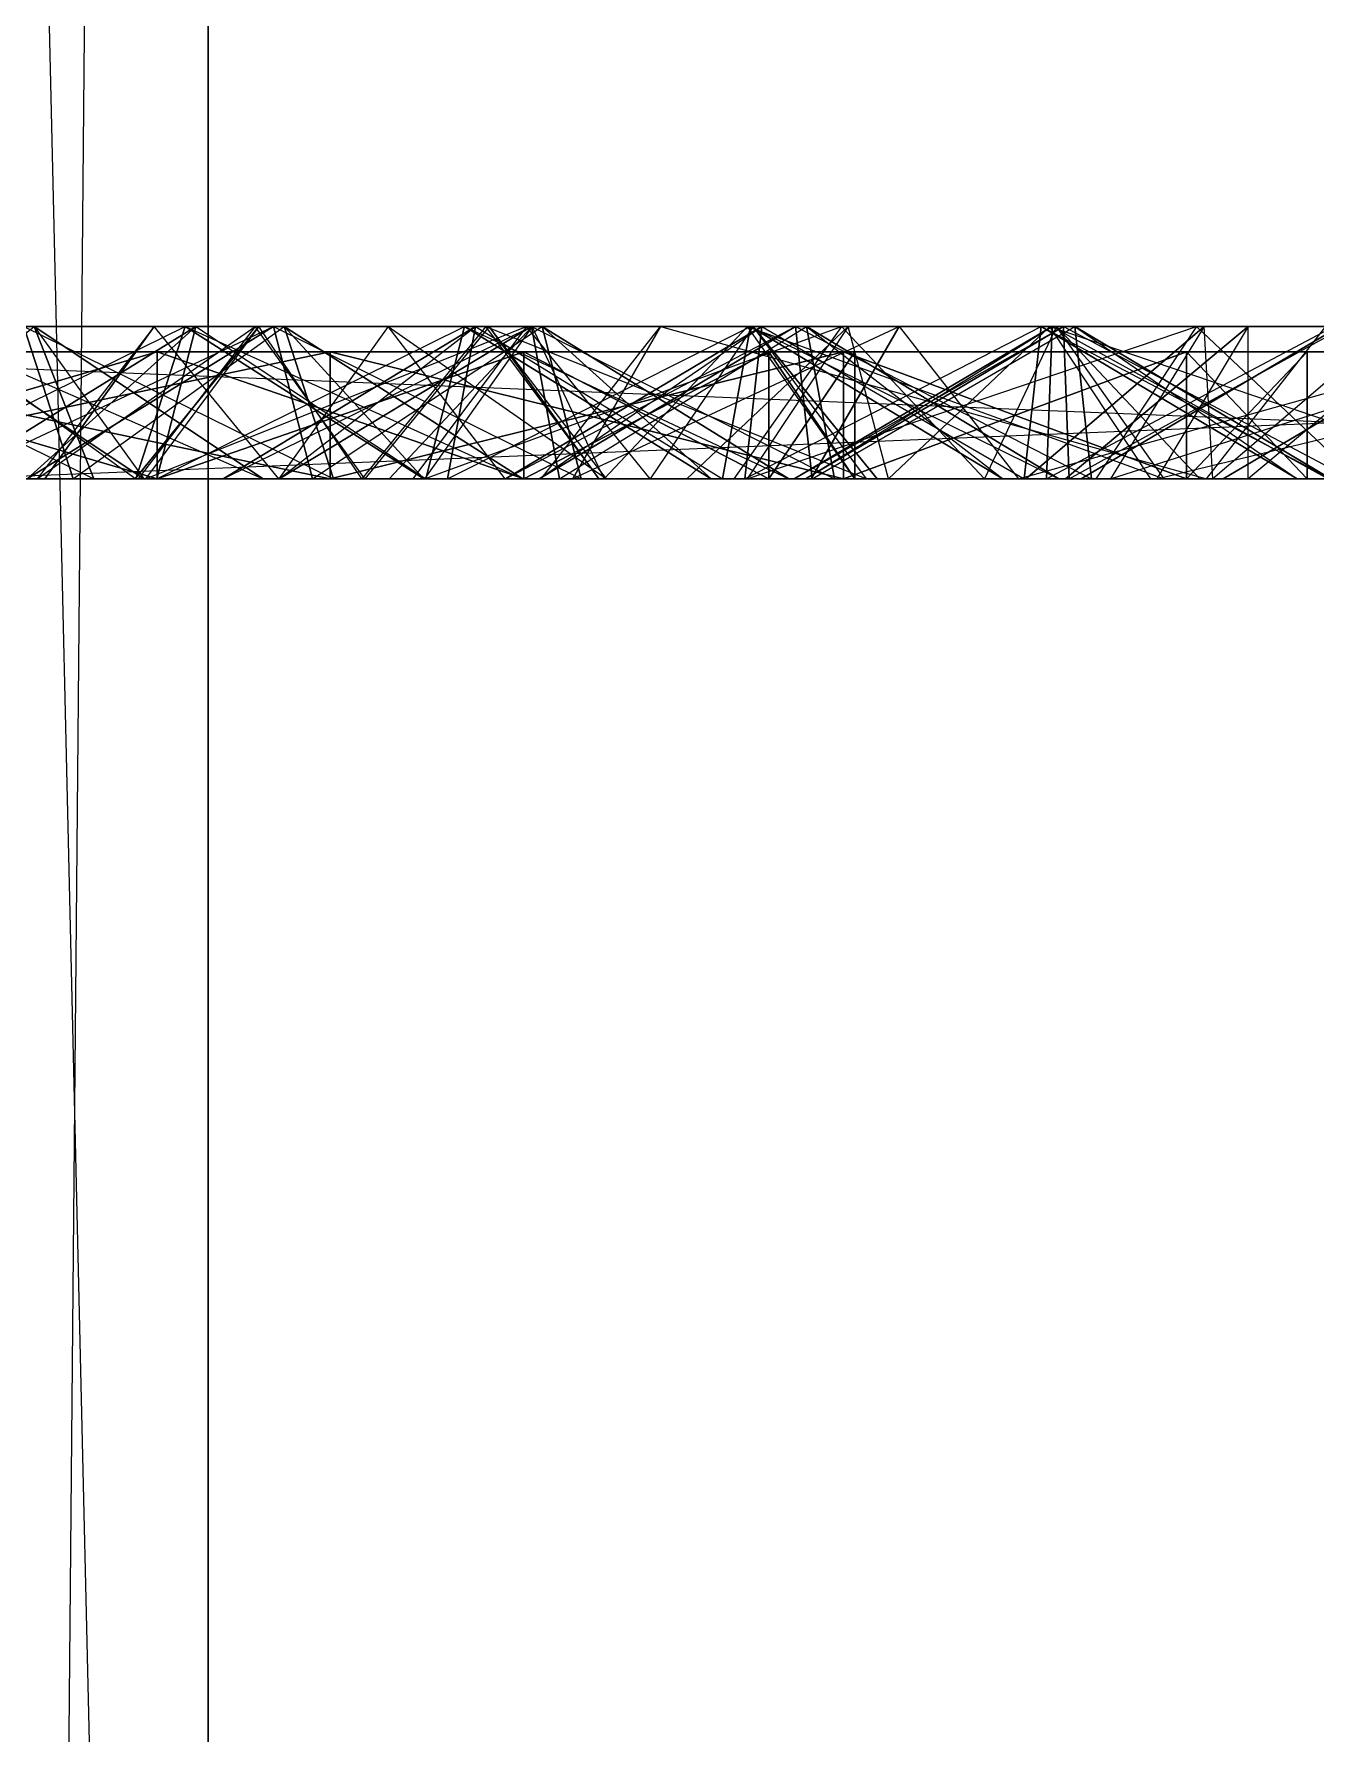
# Model space of a CAD drawing. Extents: x -14.5 to 19.3, y -2 to 15.6.
# Drawn here: x -13.086 to -12.582, y 0.006 to 0.675 of the extents above; entities that cross this region are included whole.
import ezdxf

# ---------------------------------------------------------------- set-up
doc = ezdxf.new("R2010")
doc.units = 0
doc.layers.add('UB3D', color=1, linetype='CONTINUOUS')

msp = doc.modelspace()

# ---------------------------------------------------------------- linework, layer by layer
at = {"layer": 'UB3D', "color": 254}
for points in [[(-13.090401, -2, 5.9342), (-13.208001, 6.15, 5.9342), (-13.017801, -2, 6.0342)], [(-13.208001, 6.15, 5.9342), (-13.017801, -2, 6.0342), (-13.017801, 6.15, 6.0342)], [(-13.017801, -2, 6.1578), (-13.017801, 6.15, 6.1578), (-13.090401, -2, 6.2578)], [(-13.017801, 6.15, 6.1578), (-13.090401, -2, 6.2578), (-13.090401, 6.15, 6.2578)], [(-13.017801, -2, 6.0342), (-13.017801, 6.15, 6.0342), (-13.017801, -2, 6.1578)], [(-13.017801, 6.15, 6.0342), (-13.017801, -2, 6.1578), (-13.017801, 6.15, 6.1578)]]:
    msp.add_3dface(points, dxfattribs=at)
at = {"layer": 'UB3D', "color": 2}
for points in [[(-13.161086, 0.5, -13.455733), (-13.184543, 0.56, -13.500793), (-13.062811, 0.5, -13.506892)], [(-13.184543, 0.56, -13.500793), (-13.062811, 0.5, -13.506892), (-13.086268, 0.56, -13.551952)], [(-13.184543, 0.56, -13.500793), (-13.13318, 0.56, -13.64207), (-13.086268, 0.56, -13.551952)], [(-13.18415, 0.5, -13.5112), (-13.070845, 0.5, -13.503146), (-13.090285, 0.56, -13.550079)], [(-13.184149, 0.5, 1.319197), (-13.090285, 0.56, 1.358077), (-13.070845, 0.5, 1.311145)], [(-13.161087, 0.5, 1.263731), (-13.086269, 0.56, 1.35995), (-13.062812, 0.5, 1.31489)], [(-13.156638, 0.5, 1.495128), (-13.133181, 0.56, 1.450068), (-13.043062, 0.5, 1.496981)], [(-13.13318, 0.56, -13.64207), (-13.156637, 0.5, -13.68713), (-13.043061, 0.5, -13.688983)], [(-13.148605, 0.5, 1.498873), (-13.129165, 0.56, 1.451941), (-13.046246, 0.5, 1.541272)], [(-13.129163, 0.56, -13.643943), (-13.148603, 0.5, -13.690876), (-13.026803, 0.56, -13.686341)], [(-13.148603, 0.5, -13.690876), (-13.026803, 0.56, -13.686341), (-13.046243, 0.5, -13.733274)], [(-13.086269, 0.56, 1.35995), (-13.133181, 0.56, 1.450068), (-12.99615, 0.5, 1.406863)], [(-13.133181, 0.56, 1.450068), (-12.99615, 0.5, 1.406863), (-13.043062, 0.5, 1.496981)], [(-13.13318, 0.56, -13.64207), (-13.086268, 0.56, -13.551952), (-13.043061, 0.5, -13.688983)], [(-13.129165, 0.56, 1.451941), (-13.046246, 0.5, 1.541272), (-13.026806, 0.56, 1.49434)], [(-13.090285, 0.56, 1.358077), (-13.129165, 0.56, 1.451941), (-12.987926, 0.56, 1.400476)], [(-13.129165, 0.56, 1.451941), (-12.987926, 0.56, 1.400476), (-13.026806, 0.56, 1.49434)], [(-13.129163, 0.56, -13.643943), (-13.090285, 0.56, -13.550079), (-13.026803, 0.56, -13.686341)], [(-13.119537, 0.5, 1.465305), (-13.037917, 0.5, 1.544304), (-13.022641, 0.56, 1.495856)], [(-13.088987, 0.5, 1.368409), (-13.119537, 0.5, 1.465305), (-12.992091, 0.56, 1.39896)], [(-13.119537, 0.5, 1.465305), (-12.992091, 0.56, 1.39896), (-13.022641, 0.56, 1.495856)], [(-13.119534, 0.5, -13.657305), (-13.022639, 0.56, -13.687856), (-13.037915, 0.5, -13.736304)], [(-13.119534, 0.5, -13.657305), (-13.088984, 0.5, -13.560411), (-13.022639, 0.56, -13.687856)], [(-13.090285, 0.56, 1.358077), (-13.070845, 0.5, 1.311145), (-12.987926, 0.56, 1.400476)], [(-13.070845, 0.5, -13.503146), (-13.090285, 0.56, -13.550079), (-12.968485, 0.5, -13.545544)], [(-13.090285, 0.56, -13.550079), (-12.968485, 0.5, -13.545544), (-12.987925, 0.56, -13.592477)], [(-13.090285, 0.56, -13.550079), (-13.026803, 0.56, -13.686341), (-12.987925, 0.56, -13.592477)], [(-13.088987, 0.5, 1.368409), (-12.992091, 0.56, 1.39896), (-12.976815, 0.5, 1.350512)], [(-13.088984, 0.5, -13.560411), (-12.976813, 0.5, -13.542514), (-12.992089, 0.56, -13.590962)], [(-13.088984, 0.5, -13.560411), (-13.022639, 0.56, -13.687856), (-12.992089, 0.56, -13.590962)], [(-13.086269, 0.56, 1.35995), (-13.062812, 0.5, 1.31489), (-12.99615, 0.5, 1.406863)], [(-13.062811, 0.5, -13.506892), (-13.086268, 0.56, -13.551952), (-12.996149, 0.5, -13.598865)], [(-13.086268, 0.56, -13.551952), (-13.043061, 0.5, -13.688983), (-12.996149, 0.5, -13.598865)], [(-13.082053, 0.5, 5.116514), (-13.039016, 0.56, 5.024482), (-13.085032, 0.5, 5.002963)], [(-13.039016, 0.56, 5.024482), (-13.085032, 0.5, 5.002963), (-12.999284, 0.56, 4.939519)], [(-13.085032, 0.5, 5.002963), (-12.999284, 0.56, 4.939519), (-13.0453, 0.5, 4.918)], [(-13.082053, 0.5, 5.116514), (-12.990021, 0.5, 5.15955), (-13.039016, 0.56, 5.024482)], [(-13.070845, 0.5, 1.311145), (-12.987926, 0.56, 1.400476), (-12.968486, 0.5, 1.353544)], [(-13.046537, 0.5, 5.025873), (-12.997856, 0.56, 4.936697), (-13.042444, 0.5, 4.912356)], [(-13.046537, 0.5, 5.025873), (-12.957361, 0.5, 5.074553), (-12.997856, 0.56, 4.936697)], [(-13.046246, 0.5, 1.541272), (-13.026806, 0.56, 1.49434), (-12.932942, 0.5, 1.53322)], [(-13.026803, 0.56, -13.686341), (-13.046243, 0.5, -13.733274), (-12.932938, 0.5, -13.72522)], [(-12.999284, 0.56, 4.939519), (-13.0453, 0.5, 4.918), (-12.956247, 0.5, 4.847487)], [(-12.997856, 0.56, 4.936697), (-13.042444, 0.5, 4.912356), (-12.892671, 0.56, 4.744016)], [(-13.042444, 0.5, 4.912356), (-12.892671, 0.56, 4.744016), (-12.937259, 0.5, 4.719675)], [(-12.990021, 0.5, 5.15955), (-13.039016, 0.56, 5.024482), (-12.946984, 0.56, 5.067518)], [(-13.039016, 0.56, 5.024482), (-12.946984, 0.56, 5.067518), (-12.999284, 0.56, 4.939519)], [(-13.037917, 0.5, 1.544304), (-13.022641, 0.56, 1.495856), (-12.932251, 0.5, 1.57762)], [(-13.022639, 0.56, -13.687856), (-13.037915, 0.5, -13.736304), (-12.916974, 0.56, -13.721173)], [(-13.037915, 0.5, -13.736304), (-12.916974, 0.56, -13.721173), (-12.93225, 0.5, -13.769621)], [(-12.987926, 0.56, 1.400476), (-13.026806, 0.56, 1.49434), (-12.894062, 0.5, 1.439356)], [(-13.026806, 0.56, 1.49434), (-12.894062, 0.5, 1.439356), (-12.932942, 0.5, 1.53322)], [(-13.026803, 0.56, -13.686341), (-12.987925, 0.56, -13.592477), (-12.932938, 0.5, -13.72522)], [(-13.022641, 0.56, 1.495856), (-12.932251, 0.5, 1.57762), (-12.916975, 0.56, 1.529172)], [(-12.992091, 0.56, 1.39896), (-13.022641, 0.56, 1.495856), (-12.886425, 0.56, 1.432276)], [(-13.022641, 0.56, 1.495856), (-12.886425, 0.56, 1.432276), (-12.916975, 0.56, 1.529172)], [(-13.022639, 0.56, -13.687856), (-12.992089, 0.56, -13.590962), (-12.916974, 0.56, -13.721173)], [(-13.011884, 0.5, 1.50833), (-12.923689, 0.5, 1.579914), (-12.912694, 0.56, 1.530319)], [(-12.989896, 0.5, 1.40914), (-13.011884, 0.5, 1.50833), (-12.890706, 0.56, 1.431129)], [(-13.011884, 0.5, 1.50833), (-12.890706, 0.56, 1.431129), (-12.912694, 0.56, 1.530319)], [(-13.011883, 0.5, -13.700332), (-12.912693, 0.56, -13.722321), (-12.923688, 0.5, -13.771916)], [(-13.011883, 0.5, -13.700332), (-12.989895, 0.5, -13.601142), (-12.912693, 0.56, -13.722321)], [(-12.946984, 0.56, 5.067518), (-12.999284, 0.56, 4.939519), (-12.907252, 0.56, 4.982555)], [(-12.999284, 0.56, 4.939519), (-12.907252, 0.56, 4.982555), (-12.956247, 0.5, 4.847487)], [(-12.957361, 0.5, 5.074553), (-12.997856, 0.56, 4.936697), (-12.90868, 0.56, 4.985377)], [(-12.997856, 0.56, 4.936697), (-12.90868, 0.56, 4.985377), (-12.892671, 0.56, 4.744016)], [(-12.992091, 0.56, 1.39896), (-12.976815, 0.5, 1.350512), (-12.886425, 0.56, 1.432276)], [(-12.976813, 0.5, -13.542514), (-12.992089, 0.56, -13.590962), (-12.871148, 0.5, -13.575831)], [(-12.992089, 0.56, -13.590962), (-12.871148, 0.5, -13.575831), (-12.886424, 0.56, -13.624279)], [(-12.992089, 0.56, -13.590962), (-12.916974, 0.56, -13.721173), (-12.886424, 0.56, -13.624279)], [(-12.990021, 0.5, 5.15955), (-12.900968, 0.5, 5.089037), (-12.946984, 0.56, 5.067518)], [(-12.989896, 0.5, 1.40914), (-12.890706, 0.56, 1.431129), (-12.879711, 0.5, 1.381534)], [(-12.989895, 0.5, -13.601142), (-12.87971, 0.5, -13.573536), (-12.890705, 0.56, -13.623131)], [(-12.989895, 0.5, -13.601142), (-12.912693, 0.56, -13.722321), (-12.890705, 0.56, -13.623131)], [(-12.987926, 0.56, 1.400476), (-12.968486, 0.5, 1.353544), (-12.894062, 0.5, 1.439356)], [(-12.968485, 0.5, -13.545544), (-12.987925, 0.56, -13.592477), (-12.89406, 0.5, -13.631356)], [(-12.987925, 0.56, -13.592477), (-12.932938, 0.5, -13.72522), (-12.89406, 0.5, -13.631356)], [(-12.976815, 0.5, 1.350512), (-12.886425, 0.56, 1.432276), (-12.871149, 0.5, 1.383828)], [(-12.957361, 0.5, 5.074553), (-12.864092, 0.5, 5.009718), (-12.90868, 0.56, 4.985377)], [(-12.907252, 0.56, 4.982555), (-12.956247, 0.5, 4.847487), (-12.864215, 0.5, 4.890523)], [(-12.900968, 0.5, 5.089037), (-12.946984, 0.56, 5.067518), (-12.861236, 0.5, 5.004074)], [(-12.946984, 0.56, 5.067518), (-12.861236, 0.5, 5.004074), (-12.907252, 0.56, 4.982555)], [(-12.946648, 0.5, 4.824816), (-12.89038, 0.56, 4.740222), (-12.932677, 0.5, 4.712088)], [(-12.946648, 0.5, 4.824816), (-12.862054, 0.5, 4.881084), (-12.89038, 0.56, 4.740222)], [(-12.892671, 0.56, 4.744016), (-12.937259, 0.5, 4.719675), (-12.84399, 0.5, 4.65484)], [(-12.89038, 0.56, 4.740222), (-12.932677, 0.5, 4.712088), (-12.768802, 0.56, 4.557441)], [(-12.932677, 0.5, 4.712088), (-12.768802, 0.56, 4.557441), (-12.811099, 0.5, 4.529307)], [(-12.932251, 0.5, 1.57762), (-12.916975, 0.56, 1.529172), (-12.820079, 0.5, 1.559723)], [(-12.916974, 0.56, -13.721173), (-12.93225, 0.5, -13.769621), (-12.820079, 0.5, -13.751724)], [(-12.923689, 0.5, 1.579914), (-12.912694, 0.56, 1.530319), (-12.815522, 0.5, 1.603894)], [(-12.912693, 0.56, -13.722321), (-12.923688, 0.5, -13.771916), (-12.804526, 0.56, -13.746301)], [(-12.923688, 0.5, -13.771916), (-12.804526, 0.56, -13.746301), (-12.815521, 0.5, -13.795896)], [(-12.886425, 0.56, 1.432276), (-12.916975, 0.56, 1.529172), (-12.789529, 0.5, 1.462827)], [(-12.916975, 0.56, 1.529172), (-12.789529, 0.5, 1.462827), (-12.820079, 0.5, 1.559723)], [(-12.916974, 0.56, -13.721173), (-12.886424, 0.56, -13.624279), (-12.820079, 0.5, -13.751724)], [(-12.912694, 0.56, 1.530319), (-12.815522, 0.5, 1.603894), (-12.804527, 0.56, 1.554299)], [(-12.890706, 0.56, 1.431129), (-12.912694, 0.56, 1.530319), (-12.782539, 0.56, 1.455109)], [(-12.912694, 0.56, 1.530319), (-12.782539, 0.56, 1.455109), (-12.804527, 0.56, 1.554299)], [(-12.912693, 0.56, -13.722321), (-12.890705, 0.56, -13.623131), (-12.804526, 0.56, -13.746301)], [(-12.864092, 0.5, 5.009718), (-12.90868, 0.56, 4.985377), (-12.758907, 0.5, 4.817037)], [(-12.90868, 0.56, 4.985377), (-12.758907, 0.5, 4.817037), (-12.803495, 0.56, 4.792696)], [(-12.90868, 0.56, 4.985377), (-12.892671, 0.56, 4.744016), (-12.803495, 0.56, 4.792696)], [(-12.861236, 0.5, 5.004074), (-12.907252, 0.56, 4.982555), (-12.864215, 0.5, 4.890523)], [(-12.900892, 0.5, 1.541807), (-12.806794, 0.5, 1.605433), (-12.800163, 0.56, 1.555068)], [(-12.887632, 0.5, 1.441079), (-12.900892, 0.5, 1.541807), (-12.786903, 0.56, 1.45434)], [(-12.900892, 0.5, 1.541807), (-12.786903, 0.56, 1.45434), (-12.800163, 0.56, 1.555068)], [(-12.900891, 0.5, -13.73381), (-12.800162, 0.56, -13.74707), (-12.806792, 0.5, -13.797435)], [(-12.900891, 0.5, -13.73381), (-12.887631, 0.5, -13.633082), (-12.800162, 0.56, -13.74707)], [(-12.892671, 0.56, 4.744016), (-12.803495, 0.56, 4.792696), (-12.84399, 0.5, 4.65484)], [(-12.890706, 0.56, 1.431129), (-12.879711, 0.5, 1.381534), (-12.782539, 0.56, 1.455109)], [(-12.87971, 0.5, -13.573536), (-12.890705, 0.56, -13.623131), (-12.771543, 0.5, -13.597516)], [(-12.890705, 0.56, -13.623131), (-12.771543, 0.5, -13.597516), (-12.782538, 0.56, -13.647111)], [(-12.890705, 0.56, -13.623131), (-12.804526, 0.56, -13.746301), (-12.782538, 0.56, -13.647111)], [(-12.862054, 0.5, 4.881084), (-12.89038, 0.56, 4.740222), (-12.805786, 0.56, 4.79649)], [(-12.89038, 0.56, 4.740222), (-12.805786, 0.56, 4.79649), (-12.768802, 0.56, 4.557441)], [(-12.887632, 0.5, 1.441079), (-12.786903, 0.56, 1.45434), (-12.780272, 0.5, 1.403975)], [(-12.887631, 0.5, -13.633082), (-12.780272, 0.5, -13.595977), (-12.786902, 0.56, -13.646342)], [(-12.887631, 0.5, -13.633082), (-12.800162, 0.56, -13.74707), (-12.786902, 0.56, -13.646342)], [(-12.874509, 0.5, 6.969476), (-12.886823, 0.5, 7.080598), (-12.839911, 0.56, 7.063299)], [(-12.886823, 0.5, 7.080598), (-12.839911, 0.56, 7.063299), (-12.625212, 0.5, 7.790037)], [(-12.886425, 0.56, 1.432276), (-12.871149, 0.5, 1.383828), (-12.789529, 0.5, 1.462827)], [(-12.871148, 0.5, -13.575831), (-12.886424, 0.56, -13.624279), (-12.789529, 0.5, -13.65483)], [(-12.886424, 0.56, -13.624279), (-12.820079, 0.5, -13.751724), (-12.789529, 0.5, -13.65483)], [(-12.879711, 0.5, 1.381534), (-12.782539, 0.56, 1.455109), (-12.771544, 0.5, 1.405514)], [(-12.780687, 0.5, 6.934878), (-12.874509, 0.5, 6.969476), (-12.746089, 0.56, 7.028701)], [(-12.874509, 0.5, 6.969476), (-12.746089, 0.56, 7.028701), (-12.839911, 0.56, 7.063299)], [(-12.862054, 0.5, 4.881084), (-12.763489, 0.5, 4.824624), (-12.805786, 0.56, 4.79649)], [(-12.803495, 0.56, 4.792696), (-12.84399, 0.5, 4.65484), (-12.754814, 0.5, 4.70352)], [(-12.839911, 0.56, 7.063299), (-12.625212, 0.5, 7.790037), (-12.5783, 0.56, 7.772738)], [(-12.746089, 0.56, 7.028701), (-12.839911, 0.56, 7.063299), (-12.484478, 0.56, 7.73814)], [(-12.839911, 0.56, 7.063299), (-12.484478, 0.56, 7.73814), (-12.5783, 0.56, 7.772738)], [(-12.829616, 0.5, 4.63323), (-12.766189, 0.56, 4.553862), (-12.805873, 0.5, 4.522148)], [(-12.829616, 0.5, 4.63323), (-12.750248, 0.5, 4.696656), (-12.766189, 0.56, 4.553862)], [(-12.815522, 0.5, 1.603894), (-12.804527, 0.56, 1.554299), (-12.705337, 0.5, 1.576288)], [(-12.804526, 0.56, -13.746301), (-12.815521, 0.5, -13.795896), (-12.705336, 0.5, -13.76829)], [(-12.768802, 0.56, 4.557441), (-12.811099, 0.5, 4.529307), (-12.712534, 0.5, 4.472847)], [(-12.806794, 0.5, 1.605433), (-12.800163, 0.56, 1.555068), (-12.696949, 0.5, 1.619895)], [(-12.800162, 0.56, -13.74707), (-12.806792, 0.5, -13.797435), (-12.690316, 0.56, -13.761531)], [(-12.806792, 0.5, -13.797435), (-12.690316, 0.56, -13.761531), (-12.696946, 0.5, -13.811896)], [(-12.766189, 0.56, 4.553862), (-12.805873, 0.5, 4.522148), (-12.629144, 0.56, 4.382373)], [(-12.805873, 0.5, 4.522148), (-12.629144, 0.56, 4.382373), (-12.668828, 0.5, 4.350659)], [(-12.763489, 0.5, 4.824624), (-12.805786, 0.56, 4.79649), (-12.641911, 0.5, 4.641843)], [(-12.805786, 0.56, 4.79649), (-12.641911, 0.5, 4.641843), (-12.684208, 0.56, 4.613709)], [(-12.805786, 0.56, 4.79649), (-12.768802, 0.56, 4.557441), (-12.684208, 0.56, 4.613709)], [(-12.782539, 0.56, 1.455109), (-12.804527, 0.56, 1.554299), (-12.683349, 0.5, 1.477098)], [(-12.804527, 0.56, 1.554299), (-12.683349, 0.5, 1.477098), (-12.705337, 0.5, 1.576288)], [(-12.804526, 0.56, -13.746301), (-12.782538, 0.56, -13.647111), (-12.705336, 0.5, -13.76829)], [(-12.758907, 0.5, 4.817037), (-12.803495, 0.56, 4.792696), (-12.754814, 0.5, 4.70352)], [(-12.800163, 0.56, 1.555068), (-12.696949, 0.5, 1.619895), (-12.690318, 0.56, 1.56953)], [(-12.786903, 0.56, 1.45434), (-12.800163, 0.56, 1.555068), (-12.677058, 0.56, 1.468802)], [(-12.800163, 0.56, 1.555068), (-12.677058, 0.56, 1.468802), (-12.690318, 0.56, 1.56953)], [(-12.800162, 0.56, -13.74707), (-12.786902, 0.56, -13.646342), (-12.690316, 0.56, -13.761531)], [(-12.787405, 0.5, 1.565484), (-12.68812, 0.5, 1.620667), (-12.685904, 0.56, 1.569916)], [(-12.782973, 0.5, 1.463984), (-12.787405, 0.5, 1.565484), (-12.681472, 0.56, 1.468416)], [(-12.787405, 0.5, 1.565484), (-12.681472, 0.56, 1.468416), (-12.685904, 0.56, 1.569916)], [(-12.787402, 0.5, -13.757486), (-12.685901, 0.56, -13.761917), (-12.688117, 0.5, -13.812668)], [(-12.787402, 0.5, -13.757486), (-12.782972, 0.5, -13.655986), (-12.685901, 0.56, -13.761917)], [(-12.786903, 0.56, 1.45434), (-12.780272, 0.5, 1.403975), (-12.677058, 0.56, 1.468802)], [(-12.780272, 0.5, -13.595977), (-12.786902, 0.56, -13.646342), (-12.670426, 0.5, -13.610438)], [(-12.786902, 0.56, -13.646342), (-12.670426, 0.5, -13.610438), (-12.677056, 0.56, -13.660803)], [(-12.786902, 0.56, -13.646342), (-12.690316, 0.56, -13.761531), (-12.677056, 0.56, -13.660803)], [(-12.782973, 0.5, 1.463984), (-12.681472, 0.56, 1.468416), (-12.679256, 0.5, 1.417665)], [(-12.782972, 0.5, -13.655986), (-12.679255, 0.5, -13.609666), (-12.681471, 0.56, -13.660417)], [(-12.782972, 0.5, -13.655986), (-12.685901, 0.56, -13.761917), (-12.681471, 0.56, -13.660417)], [(-12.782539, 0.56, 1.455109), (-12.771544, 0.5, 1.405514), (-12.683349, 0.5, 1.477098)], [(-12.771543, 0.5, -13.597516), (-12.782538, 0.56, -13.647111), (-12.683348, 0.5, -13.6691)], [(-12.782538, 0.56, -13.647111), (-12.705336, 0.5, -13.76829), (-12.683348, 0.5, -13.6691)], [(-12.780687, 0.5, 6.934878), (-12.746089, 0.56, 7.028701), (-12.699177, 0.5, 7.011402)], [(-12.780272, 0.5, 1.403975), (-12.677058, 0.56, 1.468802), (-12.670427, 0.5, 1.418437)], [(-12.768802, 0.56, 4.557441), (-12.684208, 0.56, 4.613709), (-12.712534, 0.5, 4.472847)], [(-12.750248, 0.5, 4.696656), (-12.766189, 0.56, 4.553862), (-12.686821, 0.56, 4.617288)], [(-12.766189, 0.56, 4.553862), (-12.686821, 0.56, 4.617288), (-12.629144, 0.56, 4.382373)], [(-12.750248, 0.5, 4.696656), (-12.647137, 0.5, 4.649002), (-12.686821, 0.56, 4.617288)], [(-12.746089, 0.56, 7.028701), (-12.699177, 0.5, 7.011402), (-12.484478, 0.56, 7.73814)], [(-12.684208, 0.56, 4.613709), (-12.712534, 0.5, 4.472847), (-12.62794, 0.5, 4.529115)], [(-12.699177, 0.5, 7.011402), (-12.484478, 0.56, 7.73814), (-12.437566, 0.5, 7.720841)], [(-12.696949, 0.5, 1.619895), (-12.690318, 0.56, 1.56953), (-12.589589, 0.5, 1.582791)], [(-12.690316, 0.56, -13.761531), (-12.696946, 0.5, -13.811896), (-12.589587, 0.5, -13.774791)], [(-12.696332, 0.5, 4.452573), (-12.626229, 0.56, 4.379035), (-12.662998, 0.5, 4.343983)], [(-12.696332, 0.5, 4.452573), (-12.622794, 0.5, 4.522675), (-12.626229, 0.56, 4.379035)], [(-12.677058, 0.56, 1.468802), (-12.690318, 0.56, 1.56953), (-12.576329, 0.5, 1.482063)], [(-12.690318, 0.56, 1.56953), (-12.576329, 0.5, 1.482063), (-12.589589, 0.5, 1.582791)], [(-12.690316, 0.56, -13.761531), (-12.677056, 0.56, -13.660803), (-12.589587, 0.5, -13.774791)], [(-12.68812, 0.5, 1.620667), (-12.685904, 0.56, 1.569916), (-12.577431, 0.5, 1.625501)], [(-12.685901, 0.56, -13.761917), (-12.688117, 0.5, -13.812668), (-12.575214, 0.56, -13.76675)], [(-12.688117, 0.5, -13.812668), (-12.575214, 0.56, -13.76675), (-12.57743, 0.5, -13.817501)], [(-12.647137, 0.5, 4.649002), (-12.686821, 0.56, 4.617288), (-12.510092, 0.5, 4.477513)], [(-12.686821, 0.56, 4.617288), (-12.510092, 0.5, 4.477513), (-12.549776, 0.56, 4.445799)], [(-12.686821, 0.56, 4.617288), (-12.629144, 0.56, 4.382373), (-12.549776, 0.56, 4.445799)], [(-12.685904, 0.56, 1.569916), (-12.577431, 0.5, 1.625501), (-12.575215, 0.56, 1.57475)], [(-12.681472, 0.56, 1.468416), (-12.685904, 0.56, 1.569916), (-12.570783, 0.56, 1.47325)], [(-12.685904, 0.56, 1.569916), (-12.570783, 0.56, 1.47325), (-12.575215, 0.56, 1.57475)], [(-12.685901, 0.56, -13.761917), (-12.681471, 0.56, -13.660417), (-12.575214, 0.56, -13.76675)], [(-12.641911, 0.5, 4.641843), (-12.684208, 0.56, 4.613709), (-12.62794, 0.5, 4.529115)], [(-12.681472, 0.56, 1.468416), (-12.679256, 0.5, 1.417665), (-12.570783, 0.56, 1.47325)], [(-12.679255, 0.5, -13.609666), (-12.681471, 0.56, -13.660417), (-12.568568, 0.5, -13.614499)], [(-12.681471, 0.56, -13.660417), (-12.568568, 0.5, -13.614499), (-12.570784, 0.56, -13.66525)], [(-12.681471, 0.56, -13.660417), (-12.575214, 0.56, -13.76675), (-12.570784, 0.56, -13.66525)], [(-12.680763, 0.5, -6.271746), (-12.608922, 0.56, -6.343587), (-12.644843, 0.5, -6.379508)], [(-12.680763, 0.5, -6.271746), (-12.608923, 0.5, -6.199906), (-12.608922, 0.56, -6.343587)], [(-12.679256, 0.5, 1.417665), (-12.570783, 0.56, 1.47325), (-12.568567, 0.5, 1.422499)], [(-12.677058, 0.56, 1.468802), (-12.670427, 0.5, 1.418437), (-12.576329, 0.5, 1.482063)], [(-12.670426, 0.5, -13.610438), (-12.677056, 0.56, -13.660803), (-12.576327, 0.5, -13.674063)], [(-12.677056, 0.56, -13.660803), (-12.589587, 0.5, -13.774791), (-12.576327, 0.5, -13.674063)], [(-12.674602, 0.5, 1.4732), (-12.573002, 0.56, 1.4732), (-12.573002, 0.5, 1.4224)], [(-12.674602, 0.5, 1.5748), (-12.573002, 0.5, 1.6256), (-12.573002, 0.56, 1.5748)], [(-12.674602, 0.5, 1.4732), (-12.674602, 0.5, 1.5748), (-12.573002, 0.56, 1.4732)], [(-12.674602, 0.5, 1.5748), (-12.573002, 0.56, 1.4732), (-12.573002, 0.56, 1.5748)], [(-12.674602, 0.5, -13.7668), (-12.573002, 0.56, -13.7668), (-12.573002, 0.5, -13.8176)], [(-12.674602, 0.5, -13.6652), (-12.573002, 0.5, -13.6144), (-12.573002, 0.56, -13.6652)], [(-12.674602, 0.5, -13.7668), (-12.674602, 0.5, -13.6652), (-12.573002, 0.56, -13.7668)], [(-12.674602, 0.5, -13.6652), (-12.573002, 0.56, -13.7668), (-12.573002, 0.56, -13.6652)], [(-12.629144, 0.56, 4.382373), (-12.668828, 0.5, 4.350659), (-12.565717, 0.5, 4.303005)], [(-12.626229, 0.56, 4.379035), (-12.662998, 0.5, 4.343983), (-12.474758, 0.56, 4.220143)], [(-12.662998, 0.5, 4.343983), (-12.474758, 0.56, 4.220143), (-12.511527, 0.5, 4.185091)], [(-12.608922, 0.56, -6.343587), (-12.644843, 0.5, -6.379508), (-12.397256, 0.56, -6.555253)], [(-12.644843, 0.5, -6.379508), (-12.397256, 0.56, -6.555253), (-12.433177, 0.5, -6.591174)], [(-12.629144, 0.56, 4.382373), (-12.549776, 0.56, 4.445799), (-12.565717, 0.5, 4.303005)], [(-12.622794, 0.5, 4.522675), (-12.626229, 0.56, 4.379035), (-12.552691, 0.56, 4.449137)], [(-12.626229, 0.56, 4.379035), (-12.552691, 0.56, 4.449137), (-12.474758, 0.56, 4.220143)], [(-12.625212, 0.5, 7.790037), (-12.5783, 0.56, 7.772738), (-12.543702, 0.5, 7.866561)], [(-12.622794, 0.5, 4.522675), (-12.515922, 0.5, 4.484189), (-12.552691, 0.56, 4.449137)], [(-12.618655, 0.5, 7.69964), (-12.517055, 0.56, 7.69964), (-12.517055, 0.5, 7.64884)], [(-12.618655, 0.5, 7.80124), (-12.517055, 0.5, 7.85204), (-12.517055, 0.56, 7.80124)], [(-12.618655, 0.5, 7.69964), (-12.618655, 0.5, 7.80124), (-12.517055, 0.56, 7.69964)], [(-12.618655, 0.5, 7.80124), (-12.517055, 0.56, 7.69964), (-12.517055, 0.56, 7.80124)], [(-12.608923, 0.5, -6.199906), (-12.501161, 0.5, -6.235826), (-12.537082, 0.56, -6.271747)], [(-12.608923, 0.5, -6.199906), (-12.608922, 0.56, -6.343587), (-12.537082, 0.56, -6.271747)], [(-12.608922, 0.56, -6.343587), (-12.537082, 0.56, -6.271747), (-12.397256, 0.56, -6.555253)]]:
    msp.add_3dface(points, dxfattribs=at)
at = {"layer": 'UB3D', "color": 253}
for points in [[(-13.553732, 0.55, 6.613424), (-12.86227, 0.55, 6.613424), (-13.602784, 0.55, 6.577044)], [(-12.86227, 0.55, 6.613424), (-13.602784, 0.55, 6.577044), (-12.813218, 0.55, 6.577044)], [(-13.602784, 0.55, 6.577044), (-12.813218, 0.55, 6.577044), (-13.208001, 0.55, 6.5405)], [(-13.602784, 0.55, 5.614956), (-13.553732, 0.55, 5.578576), (-12.813218, 0.55, 5.614956)], [(-13.602784, 0.55, 5.614956), (-12.813218, 0.55, 5.614956), (-12.767968, 0.55, 5.655967)], [(-13.602784, 0.55, 5.614956), (-12.767968, 0.55, 5.655967), (-13.208001, 0.55, 5.6515)], [(-13.501351, 0.55, 6.64482), (-12.914651, 0.55, 6.64482), (-13.553732, 0.55, 6.613424)], [(-12.914651, 0.55, 6.64482), (-13.553732, 0.55, 6.613424), (-12.86227, 0.55, 6.613424)], [(-13.501351, 0.55, 5.54718), (-12.86227, 0.55, 5.578576), (-13.553732, 0.55, 5.578576)], [(-12.86227, 0.55, 5.578576), (-13.553732, 0.55, 5.578576), (-12.813218, 0.55, 5.614956)], [(-13.446145, 0.55, 6.67093), (-12.969857, 0.55, 6.67093), (-13.501351, 0.55, 6.64482)], [(-12.969857, 0.55, 6.67093), (-13.501351, 0.55, 6.64482), (-12.914651, 0.55, 6.64482)], [(-13.446145, 0.55, 5.52107), (-12.914651, 0.55, 5.54718), (-13.501351, 0.55, 5.54718)], [(-12.914651, 0.55, 5.54718), (-13.501351, 0.55, 5.54718), (-12.86227, 0.55, 5.578576)], [(-13.388645, 0.55, 6.691504), (-13.027357, 0.55, 6.691504), (-13.446145, 0.55, 6.67093)], [(-13.027357, 0.55, 6.691504), (-13.446145, 0.55, 6.67093), (-12.969857, 0.55, 6.67093)], [(-13.388645, 0.55, 5.500496), (-12.969857, 0.55, 5.52107), (-13.446145, 0.55, 5.52107)], [(-12.969857, 0.55, 5.52107), (-13.446145, 0.55, 5.52107), (-12.914651, 0.55, 5.54718)], [(-13.086596, 0.55, 6.706343), (-13.388645, 0.55, 6.691504), (-13.027357, 0.55, 6.691504)], [(-13.329406, 0.55, 5.485657), (-13.027357, 0.55, 5.500496), (-13.388645, 0.55, 5.500496)], [(-13.027357, 0.55, 5.500496), (-13.388645, 0.55, 5.500496), (-12.969857, 0.55, 5.52107)], [(-13.086596, 0.55, 5.485657), (-13.329406, 0.55, 5.485657), (-13.027357, 0.55, 5.500496)], [(-13.297803, 0.5, 6.185802), (-13.252902, 0.55, 6.140901), (-12.027803, 0.5, 7.455802)], [(-13.252902, 0.55, 6.140901), (-12.027803, 0.5, 7.455802), (-11.982902, 0.55, 7.410901)], [(-13.1631, 0.55, 6.051099), (-13.252902, 0.55, 6.140901), (-11.8931, 0.55, 7.321099)], [(-13.252902, 0.55, 6.140901), (-11.8931, 0.55, 7.321099), (-11.982902, 0.55, 7.410901)], [(-12.969857, 0.5, 6.67093), (-13.208001, 0.5, 6.7183), (-12.969857, 0.55, 6.67093)], [(-13.208001, 0.5, 6.7183), (-12.969857, 0.55, 6.67093), (-13.208001, 0.55, 6.7183)], [(-12.969857, 0.55, 6.67093), (-13.208001, 0.55, 6.7183), (-12.969857, 0.5, 6.67093)], [(-13.208001, 0.55, 6.7183), (-12.969857, 0.5, 6.67093), (-13.208001, 0.5, 6.7183)], [(-13.208001, 0.5, 5.4737), (-12.969857, 0.5, 5.521069), (-13.208001, 0.55, 5.4737)], [(-12.969857, 0.5, 5.521069), (-13.208001, 0.55, 5.4737), (-12.969857, 0.55, 5.521069)], [(-13.208001, 0.55, 5.4737), (-12.969857, 0.55, 5.521069), (-13.208001, 0.5, 5.4737)], [(-12.969857, 0.55, 5.521069), (-13.208001, 0.5, 5.4737), (-12.969857, 0.5, 5.521069)], [(-13.037898, 0.5, 6.506664), (-13.208001, 0.5, 6.5405), (-13.037898, 0.55, 6.506664)], [(-13.208001, 0.5, 6.5405), (-13.037898, 0.55, 6.506664), (-13.208001, 0.55, 6.5405)], [(-13.037898, 0.55, 6.506664), (-13.208001, 0.55, 6.5405), (-13.037898, 0.5, 6.506664)], [(-13.208001, 0.55, 6.5405), (-13.037898, 0.5, 6.506664), (-13.208001, 0.5, 6.5405)], [(-13.208001, 0.5, 5.6515), (-13.037898, 0.5, 5.685335), (-13.208001, 0.55, 5.6515)], [(-13.037898, 0.5, 5.685335), (-13.208001, 0.55, 5.6515), (-13.037898, 0.55, 5.685335)], [(-13.208001, 0.55, 5.6515), (-13.037898, 0.55, 5.685335), (-13.208001, 0.5, 5.6515)], [(-13.037898, 0.55, 5.685335), (-13.208001, 0.5, 5.6515), (-13.037898, 0.5, 5.685335)], [(-12.813218, 0.55, 6.577044), (-13.208001, 0.55, 6.5405), (-13.164432, 0.55, 6.53836)], [(-12.767968, 0.55, 5.655967), (-13.164432, 0.55, 5.65364), (-13.208001, 0.55, 5.6515)], [(-12.767968, 0.55, 6.536033), (-12.813218, 0.55, 6.577044), (-13.164432, 0.55, 6.53836)], [(-12.767968, 0.55, 6.536033), (-13.164432, 0.55, 6.53836), (-13.121283, 0.55, 6.531959)], [(-13.121283, 0.55, 5.660041), (-12.767968, 0.55, 5.655967), (-13.164432, 0.55, 5.65364)], [(-13.1631, 0.55, 6.051099), (-13.118199, 0.5, 6.006198), (-11.8931, 0.55, 7.321099)], [(-12.767968, 0.55, 6.536033), (-13.121283, 0.55, 6.531959), (-13.078969, 0.55, 6.52136)], [(-13.078969, 0.55, 5.67064), (-12.726957, 0.55, 5.701217), (-13.121283, 0.55, 5.660041)], [(-12.726957, 0.55, 5.701217), (-13.121283, 0.55, 5.660041), (-12.767968, 0.55, 5.655967)], [(-13.118199, 0.5, 6.006198), (-11.8931, 0.55, 7.321099), (-11.848199, 0.5, 7.276198)], [(-12.767968, 0.55, 6.536033), (-13.078969, 0.55, 6.52136), (-13.037898, 0.55, 6.506664)], [(-13.037898, 0.55, 5.685336), (-13.078969, 0.55, 5.67064), (-12.726957, 0.55, 5.701217)], [(-12.893692, 0.5, 6.410308), (-13.037898, 0.5, 6.506664), (-12.893692, 0.55, 6.410308)], [(-13.037898, 0.5, 6.506664), (-12.893692, 0.55, 6.410308), (-13.037898, 0.55, 6.506664)], [(-12.893692, 0.55, 6.410308), (-13.037898, 0.55, 6.506664), (-12.893692, 0.5, 6.410308)], [(-13.037898, 0.55, 6.506664), (-12.893692, 0.5, 6.410308), (-13.037898, 0.5, 6.506664)], [(-13.037898, 0.5, 5.685335), (-12.893692, 0.5, 5.781691), (-13.037898, 0.55, 5.685335)], [(-12.893692, 0.5, 5.781691), (-13.037898, 0.55, 5.685335), (-12.893692, 0.55, 5.781691)], [(-13.037898, 0.55, 5.685335), (-12.893692, 0.55, 5.781691), (-13.037898, 0.5, 5.685335)], [(-12.893692, 0.55, 5.781691), (-13.037898, 0.5, 5.685335), (-12.893692, 0.5, 5.781691)], [(-12.767968, 0.55, 6.536033), (-13.037898, 0.55, 6.506664), (-12.726957, 0.55, 6.490783)], [(-13.037898, 0.55, 6.506664), (-12.998465, 0.55, 6.488014), (-12.726957, 0.55, 6.490783)], [(-12.998465, 0.55, 5.703986), (-13.037898, 0.55, 5.685336), (-12.726957, 0.55, 5.701217)], [(-12.998465, 0.55, 6.488014), (-12.726957, 0.55, 6.490783), (-12.96105, 0.55, 6.465588)], [(-12.998465, 0.55, 5.703986), (-12.726957, 0.55, 5.701217), (-12.690577, 0.55, 5.750269)], [(-12.998465, 0.55, 5.703986), (-12.690577, 0.55, 5.750269), (-12.96105, 0.55, 5.726412)], [(-12.767968, 0.5, 6.536032), (-12.969857, 0.5, 6.67093), (-12.767968, 0.55, 6.536032)], [(-12.969857, 0.5, 6.67093), (-12.767968, 0.55, 6.536032), (-12.969857, 0.55, 6.67093)], [(-12.767968, 0.55, 6.536032), (-12.969857, 0.55, 6.67093), (-12.767968, 0.5, 6.536032)], [(-12.969857, 0.55, 6.67093), (-12.767968, 0.5, 6.536032), (-12.969857, 0.5, 6.67093)], [(-12.969857, 0.5, 5.521069), (-12.767968, 0.5, 5.655967), (-12.969857, 0.55, 5.521069)], [(-12.767968, 0.5, 5.655967), (-12.969857, 0.55, 5.521069), (-12.767968, 0.55, 5.655967)], [(-12.969857, 0.55, 5.521069), (-12.767968, 0.55, 5.655967), (-12.969857, 0.5, 5.521069)], [(-12.767968, 0.55, 5.655967), (-12.969857, 0.5, 5.521069), (-12.767968, 0.5, 5.655967)], [(-12.726957, 0.55, 6.490783), (-12.96105, 0.55, 6.465588), (-12.690577, 0.55, 6.441731)], [(-12.96105, 0.55, 6.465588), (-12.690577, 0.55, 6.441731), (-12.926013, 0.55, 6.439603)], [(-12.926013, 0.55, 5.752397), (-12.96105, 0.55, 5.726412), (-12.690577, 0.55, 5.750269)], [(-12.690577, 0.55, 6.441731), (-12.926013, 0.55, 6.439603), (-12.893692, 0.55, 6.410309)], [(-12.926013, 0.55, 5.752397), (-12.690577, 0.55, 5.750269), (-12.659181, 0.55, 5.80265)], [(-12.926013, 0.55, 5.752397), (-12.659181, 0.55, 5.80265), (-12.893692, 0.55, 5.781691)], [(-12.797336, 0.5, 6.266102), (-12.893692, 0.5, 6.410308), (-12.797336, 0.55, 6.266102)], [(-12.893692, 0.5, 6.410308), (-12.797336, 0.55, 6.266102), (-12.893692, 0.55, 6.410308)], [(-12.797336, 0.55, 6.266102), (-12.893692, 0.55, 6.410308), (-12.797336, 0.5, 6.266102)], [(-12.893692, 0.55, 6.410308), (-12.797336, 0.5, 6.266102), (-12.893692, 0.5, 6.410308)], [(-12.893692, 0.5, 5.781691), (-12.797336, 0.5, 5.925897), (-12.893692, 0.55, 5.781691)], [(-12.797336, 0.5, 5.925897), (-12.893692, 0.55, 5.781691), (-12.797336, 0.55, 5.925897)], [(-12.893692, 0.55, 5.781691), (-12.797336, 0.55, 5.925897), (-12.893692, 0.5, 5.781691)], [(-12.797336, 0.55, 5.925897), (-12.893692, 0.5, 5.781691), (-12.797336, 0.5, 5.925897)], [(-12.659181, 0.55, 6.38935), (-12.690577, 0.55, 6.441731), (-12.893692, 0.55, 6.410309)], [(-12.659181, 0.55, 6.38935), (-12.893692, 0.55, 6.410309), (-12.864398, 0.55, 6.377988)], [(-12.864398, 0.55, 5.814012), (-12.893692, 0.55, 5.781691), (-12.659181, 0.55, 5.80265)], [(-12.659181, 0.55, 6.38935), (-12.864398, 0.55, 6.377988), (-12.838413, 0.55, 6.342951)], [(-12.864398, 0.55, 5.814012), (-12.659181, 0.55, 5.80265), (-12.633071, 0.55, 5.857856)], [(-12.864398, 0.55, 5.814012), (-12.633071, 0.55, 5.857856), (-12.838413, 0.55, 5.849049)], [(-12.659181, 0.55, 6.38935), (-12.838413, 0.55, 6.342951), (-12.633071, 0.55, 6.334144)], [(-12.815987, 0.55, 6.305536), (-12.633071, 0.55, 6.334144), (-12.838413, 0.55, 6.342951)], [(-12.838413, 0.55, 5.849049), (-12.633071, 0.55, 5.857856), (-12.815987, 0.55, 5.886464)], [(-12.815987, 0.55, 6.305536), (-12.797337, 0.55, 6.266103), (-12.612497, 0.55, 6.276644)], [(-12.815987, 0.55, 6.305536), (-12.612497, 0.55, 6.276644), (-12.633071, 0.55, 6.334144)], [(-12.633071, 0.55, 5.857856), (-12.815987, 0.55, 5.886464), (-12.612497, 0.55, 5.915356)], [(-12.815987, 0.55, 5.886464), (-12.612497, 0.55, 5.915356), (-12.797337, 0.55, 5.925897)], [(-12.782641, 0.55, 6.225032), (-12.612497, 0.55, 6.276644), (-12.797337, 0.55, 6.266103)], [(-12.612497, 0.55, 5.915356), (-12.797337, 0.55, 5.925897), (-12.597658, 0.55, 5.974595)], [(-12.797337, 0.55, 5.925897), (-12.597658, 0.55, 5.974595), (-12.782641, 0.55, 5.966968)], [(-12.797336, 0.5, 5.925897), (-12.763501, 0.5, 6.096), (-12.797336, 0.55, 5.925897)], [(-12.763501, 0.5, 6.096), (-12.797336, 0.55, 5.925897), (-12.763501, 0.55, 6.096)], [(-12.797336, 0.55, 5.925897), (-12.763501, 0.55, 6.096), (-12.797336, 0.5, 5.925897)], [(-12.763501, 0.55, 6.096), (-12.797336, 0.5, 5.925897), (-12.763501, 0.5, 6.096)], [(-12.763501, 0.5, 6.096), (-12.797336, 0.5, 6.266102), (-12.763501, 0.55, 6.096)], [(-12.797336, 0.5, 6.266102), (-12.763501, 0.55, 6.096), (-12.797336, 0.55, 6.266102)], [(-12.763501, 0.55, 6.096), (-12.797336, 0.55, 6.266102), (-12.763501, 0.5, 6.096)], [(-12.797336, 0.55, 6.266102), (-12.763501, 0.5, 6.096), (-12.797336, 0.5, 6.266102)], [(-12.772042, 0.55, 6.182718), (-12.597658, 0.55, 6.217405), (-12.782641, 0.55, 6.225032)], [(-12.597658, 0.55, 6.217405), (-12.782641, 0.55, 6.225032), (-12.612497, 0.55, 6.276644)], [(-12.782641, 0.55, 5.966968), (-12.597658, 0.55, 5.974595), (-12.772042, 0.55, 6.009282)], [(-12.765641, 0.55, 6.139569), (-12.588698, 0.55, 6.156996), (-12.772042, 0.55, 6.182718)], [(-12.588698, 0.55, 6.156996), (-12.772042, 0.55, 6.182718), (-12.597658, 0.55, 6.217405)], [(-12.597658, 0.55, 5.974595), (-12.772042, 0.55, 6.009282), (-12.588698, 0.55, 6.035004)], [(-12.772042, 0.55, 6.009282), (-12.588698, 0.55, 6.035004), (-12.765641, 0.55, 6.052431)], [(-12.63307, 0.5, 6.334143), (-12.767968, 0.5, 6.536032), (-12.63307, 0.55, 6.334143)], [(-12.767968, 0.5, 6.536032), (-12.63307, 0.55, 6.334143), (-12.767968, 0.55, 6.536032)], [(-12.63307, 0.55, 6.334143), (-12.767968, 0.55, 6.536032), (-12.63307, 0.5, 6.334143)], [(-12.767968, 0.55, 6.536032), (-12.63307, 0.5, 6.334143), (-12.767968, 0.5, 6.536032)], [(-12.767968, 0.5, 5.655967), (-12.63307, 0.5, 5.857856), (-12.767968, 0.55, 5.655967)], [(-12.63307, 0.5, 5.857856), (-12.767968, 0.55, 5.655967), (-12.63307, 0.55, 5.857856)], [(-12.767968, 0.55, 5.655967), (-12.63307, 0.55, 5.857856), (-12.767968, 0.5, 5.655967)], [(-12.63307, 0.55, 5.857856), (-12.767968, 0.5, 5.655967), (-12.63307, 0.5, 5.857856)], [(-12.588698, 0.55, 6.035004), (-12.765641, 0.55, 6.052431), (-12.585701, 0.55, 6.096)], [(-12.765641, 0.55, 6.052431), (-12.585701, 0.55, 6.096), (-12.763501, 0.55, 6.096)], [(-12.763501, 0.55, 6.096), (-12.588698, 0.55, 6.156996), (-12.765641, 0.55, 6.139569)], [(-12.585701, 0.55, 6.096), (-12.763501, 0.55, 6.096), (-12.588698, 0.55, 6.156996)], [(-12.63307, 0.5, 5.857856), (-12.585701, 0.5, 6.096), (-12.63307, 0.55, 5.857856)], [(-12.585701, 0.5, 6.096), (-12.63307, 0.55, 5.857856), (-12.585701, 0.55, 6.096)], [(-12.63307, 0.55, 5.857856), (-12.585701, 0.55, 6.096), (-12.63307, 0.5, 5.857856)], [(-12.585701, 0.55, 6.096), (-12.63307, 0.5, 5.857856), (-12.585701, 0.5, 6.096)], [(-12.585701, 0.5, 6.096), (-12.63307, 0.5, 6.334143), (-12.585701, 0.55, 6.096)], [(-12.63307, 0.5, 6.334143), (-12.585701, 0.55, 6.096), (-12.63307, 0.55, 6.334143)], [(-12.585701, 0.55, 6.096), (-12.63307, 0.55, 6.334143), (-12.585701, 0.5, 6.096)], [(-12.63307, 0.55, 6.334143), (-12.585701, 0.5, 6.096), (-12.63307, 0.5, 6.334143)]]:
    msp.add_3dface(points, dxfattribs=at)
at = {"layer": 'UB3D', "color": 94}
for points in [[(-14.478, 0.5, -14.986), (19.304, 0.5, -14.986), (19.304, -0.5, -14.986), (-14.478, -0.5, -14.986)], [(19.304, 0.5, 13.97097), (-14.478, 0.5, 13.97097), (-14.478, -0.5, 13.97097), (19.304, -0.5, 13.97097)], [(-14.478, 0.5, 13.97097), (-14.478, 0.5, -14.986), (19.304, 0.5, -14.986)], [(-14.478, 0.5, 13.97097), (19.304, 0.5, -14.986), (19.304, 0.5, 13.97097)], [(-14.478, 0.5, 13.97097), (19.304, 0.5, 13.97097), (-14.478, 0.5, 13.97097)]]:
    msp.add_3dface(points, dxfattribs=at)

doc.saveas('drawing.dxf')
